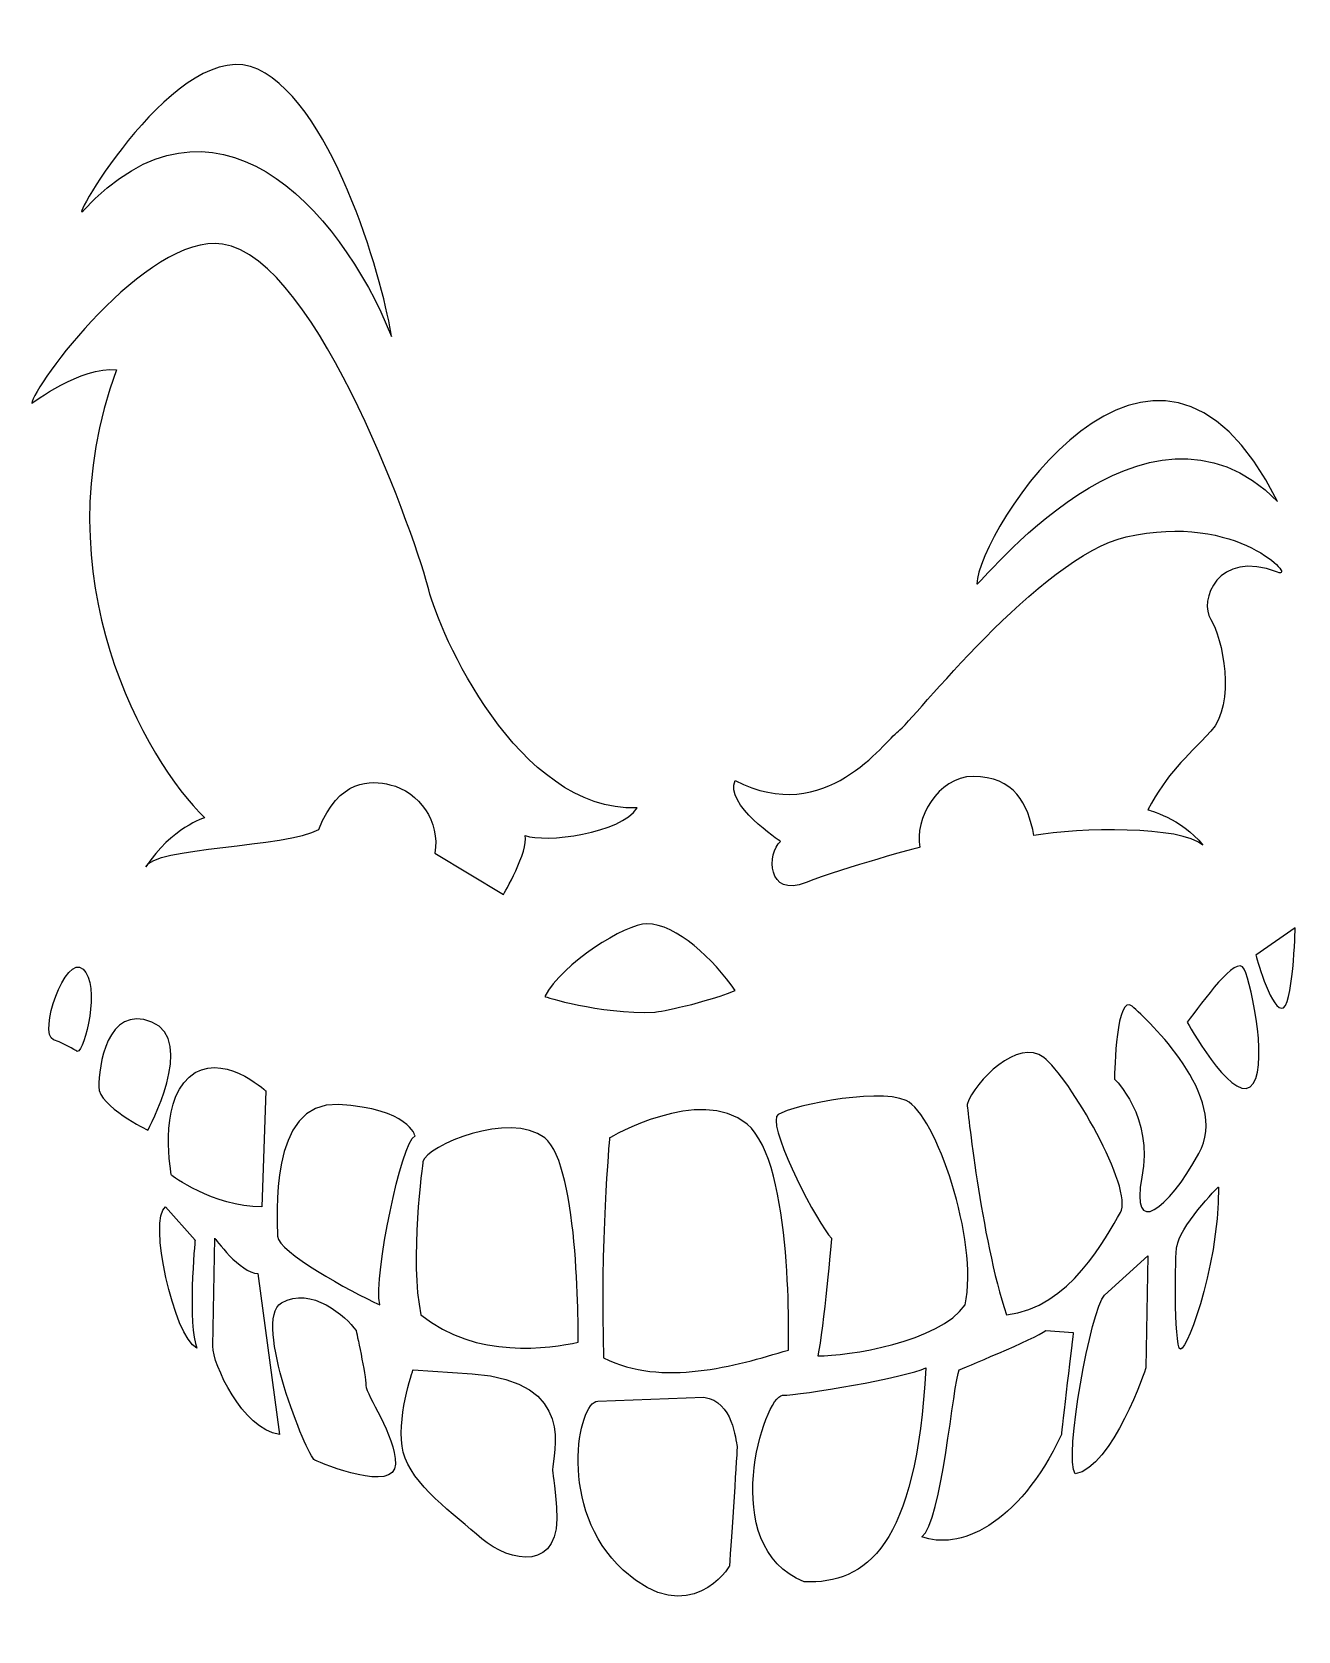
# Model space of a CAD drawing. Header units: centimetres. Extents: x -6.1 to 6.1, y -7.7 to 7.7.
import ezdxf

# ---------------------------------------------------------------- set-up
doc = ezdxf.new("R2010")
doc.units = ezdxf.units.CM
doc.header["$MEASUREMENT"] = 0
doc.layers.add('Camada 1', color=7, linetype='Continuous')

msp = doc.modelspace()

# ---------------------------------------------------------------- linework, layer by layer
at = {"layer": 'Camada 1'}
for points, knots in [([(-5.57915, 5.95539), (-5.73573, 5.78709), (-4.65385, 7.67362), (-3.89881, 7.31485), (-3.89881, 7.31485), (-3.14374, 6.95605), (-2.67159, 5.16254), (-2.61484, 4.74712), (-2.61484, 4.74712), (-3.12472, 6.01214), (-4.33331, 7.29587), (-5.57915, 5.95539)], [0, 0, 0, 0, 0.25, 0.25, 0.25, 0.25, 0.5, 0.5, 0.5, 0.5, 1, 1, 1, 1]), ([(-6.06995, 4.10523), (-6.06995, 4.2562), (-4.97161, 5.73911), (-4.23887, 5.6345), (-4.23887, 5.6345), (-3.31357, 5.50237), (-2.35059, 2.708), (-2.25616, 2.31152), (-2.25616, 2.31152), (-2.16173, 1.91515), (-1.40666, 0.17805), (-0.25483, 0.21576), (-0.25483, 0.21576), (-0.40601, -0.02964), (-1.14222, -0.12386), (-1.3311, -0.04848), (-1.3311, -0.04848), (-1.2934, -0.19945), (-1.53882, -0.61487), (-1.53882, -0.61487), (-1.53882, -0.61487), (-1.53882, -0.61487), (-2.19964, -0.21852), (-2.19964, -0.21852), (-2.19964, -0.21852), (-2.1431, 0.08363), (-2.34887, 0.37042), (-2.62959, 0.43908), (-2.62959, 0.43908), (-2.80676, 0.48218), (-3.12473, 0.49909), (-3.31362, 0.00829), (-3.31362, 0.00829), (-3.61556, -0.16173), (-4.91858, -0.16197), (-4.9751, -0.35059), (-4.9751, -0.35059), (-4.7297, 0.02694), (-4.40871, 0.12137), (-4.40871, 0.12137), (-4.40871, 0.12137), (-4.97508, 0.66885), (-5.99457, 2.42479), (-5.25816, 4.42612), (-5.25816, 4.42612), (-5.5982, 4.4639), (-6.06995, 4.10523), (-6.06995, 4.10523)], [0, 0, 0, 0, 0.07692308, 0.07692308, 0.07692308, 0.07692308, 0.15384615, 0.15384615, 0.15384615, 0.15384615, 0.23076923, 0.23076923, 0.23076923, 0.23076923, 0.30769231, 0.30769231, 0.30769231, 0.30769231, 0.38461538, 0.38461538, 0.38461538, 0.38461538, 0.46153846, 0.46153846, 0.46153846, 0.46153846, 0.53846154, 0.53846154, 0.53846154, 0.53846154, 0.61538462, 0.61538462, 0.61538462, 0.61538462, 0.69230769, 0.69230769, 0.69230769, 0.69230769, 0.76923077, 0.76923077, 0.76923077, 0.76923077, 0.84615385, 0.84615385, 0.84615385, 0.84615385, 1, 1, 1, 1]), ([(3.01139, 2.36814), (3.01139, 2.84942), (4.7106, 5.54004), (5.90014, 3.1611), (5.90014, 3.1611), (4.6352, 4.44496), (3.01139, 2.31152), (3.01139, 2.36814)], [0, 0, 0, 0, 0.33333333, 0.33333333, 0.33333333, 0.33333333, 1, 1, 1, 1]), ([(5.8999, 2.48143), (6.09678, 2.4052), (5.52237, 3.06679), (4.44612, 2.82139), (4.44612, 2.82139), (3.61916, 2.63285), (2.38806, 1.04662), (2.25593, 0.95219), (2.25593, 0.95219), (2.12382, 0.85776), (1.55722, 0.02689), (0.68886, 0.47999), (0.68886, 0.47999), (0.57559, 0.25343), (1.12315, -0.10522), (1.12315, -0.10522), (1.12315, -0.10522), (0.99102, -0.21851), (0.99081, -0.65259), (1.36852, -0.50159), (1.36852, -0.50159), (1.74627, -0.35062), (2.46363, -0.16173), (2.46363, -0.16173), (2.46363, -0.16173), (2.40711, 0.10272), (2.63323, 0.51793), (2.97351, 0.51793), (2.97351, 0.51793), (3.36988, 0.51793), (3.5022, 0.25345), (3.55874, -0.04846), (3.55874, -0.04846), (3.99303, 0.02692), (4.97484, 0.04597), (5.18257, -0.14289), (5.18257, -0.14289), (4.97485, 0.12135), (4.65385, 0.19694), (4.65385, 0.19694), (4.65385, 0.19694), (4.84274, 0.55582), (5.01233, 0.68798), (5.25795, 0.95222), (5.25795, 0.95222), (5.50357, 1.21646), (5.37122, 1.85844), (5.25795, 2.02825), (5.25795, 2.02825), (5.14465, 2.19822), (5.31467, 2.708), (5.8999, 2.48143)], [0, 0, 0, 0, 0.07142857, 0.07142857, 0.07142857, 0.07142857, 0.14285714, 0.14285714, 0.14285714, 0.14285714, 0.21428571, 0.21428571, 0.21428571, 0.21428571, 0.28571429, 0.28571429, 0.28571429, 0.28571429, 0.35714286, 0.35714286, 0.35714286, 0.35714286, 0.42857143, 0.42857143, 0.42857143, 0.42857143, 0.5, 0.5, 0.5, 0.5, 0.57142857, 0.57142857, 0.57142857, 0.57142857, 0.64285714, 0.64285714, 0.64285714, 0.64285714, 0.71428571, 0.71428571, 0.71428571, 0.71428571, 0.78571429, 0.78571429, 0.78571429, 0.78571429, 0.85714286, 0.85714286, 0.85714286, 0.85714286, 1, 1, 1, 1]), ([(-0.08502, -1.74769), (-0.63258, -1.76653), (-1.14243, -1.59672), (-1.14243, -1.59672), (-1.14243, -1.59672), (-0.97241, -1.27573), (-0.36834, -0.89822), (-0.1604, -0.89822), (-0.1604, -0.89822), (0.12268, -0.89822), (0.48137, -1.23805), (0.68907, -1.53999), (0.68907, -1.53999), (0.29272, -1.69118), (-0.08502, -1.74769), (-0.08502, -1.74769)], [0, 0, 0, 0, 0.2, 0.2, 0.2, 0.2, 0.4, 0.4, 0.4, 0.4, 0.6, 0.6, 0.6, 0.6, 1, 1, 1, 1]), ([(5.69221, -1.20014), (5.69221, -1.20014), (6.06996, -0.93569), (6.06996, -0.93569), (6.06996, -0.93569), (6.06996, -0.93569), (6.05088, -1.72865), (5.93762, -1.70981), (5.93762, -1.70981), (5.82434, -1.69094), (5.69221, -1.20014), (5.69221, -1.20014)], [0, 0, 0, 0, 0.25, 0.25, 0.25, 0.25, 0.5, 0.5, 0.5, 0.5, 1, 1, 1, 1]), ([(-5.6359, -2.12523), (-5.56052, -2.12523), (-5.40934, -1.48322), (-5.57938, -1.33227), (-5.57938, -1.33227), (-5.7494, -1.1813), (-6.01364, -1.95518), (-5.86246, -2.01193), (-5.86246, -2.01193), (-5.71149, -2.06868), (-5.6359, -2.12523), (-5.6359, -2.12523)], [0, 0, 0, 0, 0.25, 0.25, 0.25, 0.25, 0.5, 0.5, 0.5, 0.5, 1, 1, 1, 1]), ([(5.03136, -1.84212), (5.18257, -1.65326), (5.50332, -1.1813), (5.57892, -1.33227), (5.57892, -1.33227), (5.65451, -1.48321), (5.82453, -2.33292), (5.63567, -2.46503), (5.63567, -2.46503), (5.44678, -2.59719), (5.03136, -1.84212), (5.03136, -1.84212)], [0, 0, 0, 0, 0.25, 0.25, 0.25, 0.25, 0.5, 0.5, 0.5, 0.5, 1, 1, 1, 1]), ([(-4.95624, -2.88048), (-4.95624, -2.88048), (-5.42842, -2.65392), (-5.42842, -2.46506), (-5.42842, -2.46506), (-5.42842, -2.2762), (-5.35283, -1.67232), (-4.91854, -1.84212), (-4.91854, -1.84212), (-4.48428, -2.01193), (-4.95624, -2.88048), (-4.95624, -2.88048)], [0, 0, 0, 0, 0.25, 0.25, 0.25, 0.25, 0.5, 0.5, 0.5, 0.5, 1, 1, 1, 1]), ([(4.33286, -2.38947), (4.33286, -2.31406), (4.35194, -1.55881), (4.50291, -1.69094), (4.50291, -1.69094), (4.65385, -1.82307), (5.4466, -2.55949), (5.14468, -3.10704), (5.14468, -3.10704), (4.84274, -3.65457), (4.48383, -3.91883), (4.59712, -3.3336), (4.59712, -3.3336), (4.71041, -2.74837), (4.33286, -2.38947), (4.33286, -2.38947)], [0, 0, 0, 0, 0.2, 0.2, 0.2, 0.2, 0.4, 0.4, 0.4, 0.4, 0.6, 0.6, 0.6, 0.6, 1, 1, 1, 1]), ([(2.91675, -2.63508), (2.99234, -2.40852), (3.40779, -1.99331), (3.65316, -2.18195), (3.65316, -2.18195), (3.89856, -2.3706), (4.52192, -3.44687), (4.38957, -3.67341), (4.38957, -3.67341), (4.25725, -3.89997), (3.89877, -4.59871), (3.29449, -4.65523), (3.29449, -4.65523), (3.0491, -3.91884), (2.91675, -2.63508), (2.91675, -2.63508)], [0, 0, 0, 0, 0.2, 0.2, 0.2, 0.2, 0.4, 0.4, 0.4, 0.4, 0.6, 0.6, 0.6, 0.6, 1, 1, 1, 1]), ([(-3.86113, -3.61668), (-3.86113, -3.61668), (-3.82343, -2.50273), (-3.82343, -2.50273), (-3.82343, -2.50273), (-3.82343, -2.50273), (-4.25793, -2.10615), (-4.55984, -2.3706), (-4.55984, -2.3706), (-4.86178, -2.63508), (-4.72965, -3.31477), (-4.72965, -3.31477), (-4.72965, -3.31477), (-4.72965, -3.31477), (-4.33331, -3.61668), (-3.86113, -3.61668)], [0, 0, 0, 0, 0.2, 0.2, 0.2, 0.2, 0.4, 0.4, 0.4, 0.4, 0.6, 0.6, 0.6, 0.6, 1, 1, 1, 1]), ([(-0.51952, -2.95607), (-0.51952, -2.95607), (0.34903, -2.44598), (0.80215, -2.82373), (0.80215, -2.82373), (1.25525, -3.20145), (1.19871, -4.99509), (1.19871, -4.99509), (1.19871, -4.99509), (0.68883, -5.14603), (-0.00967, -5.35397), (-0.57606, -5.07066), (-0.57606, -5.07066), (-0.61395, -3.99443), (-0.51952, -2.95607), (-0.51952, -2.95607)], [0, 0, 0, 0, 0.2, 0.2, 0.2, 0.2, 0.4, 0.4, 0.4, 0.4, 0.6, 0.6, 0.6, 0.6, 1, 1, 1, 1]), ([(-2.38872, -2.93699), (-2.52085, -2.99374), (-2.78509, -4.2775), (-2.72834, -4.56079), (-2.72834, -4.56079), (-3.01166, -4.42868), (-3.71016, -4.05091), (-3.71016, -3.89997), (-3.71016, -3.89997), (-3.71016, -3.749), (-3.80459, -2.59737), (-3.12493, -2.63505), (-3.12493, -2.63505), (-2.44524, -2.67276), (-2.38872, -2.93699), (-2.38872, -2.93699)], [0, 0, 0, 0, 0.2, 0.2, 0.2, 0.2, 0.4, 0.4, 0.4, 0.4, 0.6, 0.6, 0.6, 0.6, 1, 1, 1, 1]), ([(1.08544, -2.74837), (1.11208, -2.66823), (2.04821, -2.46484), (2.33152, -2.59719), (2.33152, -2.59719), (2.61481, -2.72951), (3.03002, -3.93768), (2.89791, -4.56082), (2.89791, -4.56082), (2.65251, -4.91952), (1.76491, -5.05165), (1.48183, -5.05165), (1.48183, -5.05165), (1.53858, -4.78741), (1.61415, -3.91886), (1.61415, -3.91886), (1.61415, -3.91886), (1.48184, -3.7867), (1.02892, -2.91837), (1.08544, -2.74837)], [0, 0, 0, 0, 0.16666667, 0.16666667, 0.16666667, 0.16666667, 0.33333333, 0.33333333, 0.33333333, 0.33333333, 0.5, 0.5, 0.5, 0.5, 0.66666667, 0.66666667, 0.66666667, 0.66666667, 1, 1, 1, 1]), ([(-2.31289, -3.18263), (-2.27521, -3.03145), (-1.48226, -2.69183), (-1.1424, -2.95607), (-1.1424, -2.95607), (-0.80257, -3.22031), (-0.82141, -4.91949), (-0.82141, -4.91949), (-0.82141, -4.91949), (-1.08565, -4.97624), (-1.80346, -5.08954), (-2.33194, -4.65525), (-2.33194, -4.65525), (-2.44524, -4.14537), (-2.31289, -3.18263), (-2.31289, -3.18263)], [0, 0, 0, 0, 0.2, 0.2, 0.2, 0.2, 0.4, 0.4, 0.4, 0.4, 0.6, 0.6, 0.6, 0.6, 1, 1, 1, 1]), ([(4.956, -4.97603), (4.99413, -5.09059), (5.33353, -4.24006), (5.33353, -3.42803), (5.33353, -3.42803), (5.33353, -3.40895), (4.93697, -3.84345), (4.93697, -3.99442), (4.93697, -3.99442), (4.91809, -3.95654), (4.89946, -4.80601), (4.956, -4.97603)], [0, 0, 0, 0, 0.25, 0.25, 0.25, 0.25, 0.5, 0.5, 0.5, 0.5, 1, 1, 1, 1]), ([(-4.50312, -3.93768), (-4.50312, -3.93768), (-4.78644, -3.61669), (-4.78644, -3.61669), (-4.78644, -3.61669), (-4.95625, -3.72996), (-4.71085, -4.86253), (-4.48431, -4.97604), (-4.48431, -4.97604), (-4.57871, -4.76852), (-4.50312, -3.93768), (-4.50312, -3.93768)], [0, 0, 0, 0, 0.25, 0.25, 0.25, 0.25, 0.5, 0.5, 0.5, 0.5, 1, 1, 1, 1]), ([(-3.69132, -5.80688), (-3.69132, -5.80688), (-3.89904, -4.25864), (-3.89904, -4.25864), (-3.89904, -4.25864), (-4.06906, -4.25864), (-4.31425, -3.91881), (-4.31425, -3.91881), (-4.31425, -3.91881), (-4.31425, -3.91881), (-4.3333, -4.95717), (-4.3333, -4.95717), (-4.3333, -4.95717), (-4.33331, -5.12722), (-4.04999, -5.75034), (-3.69132, -5.80688)], [0, 0, 0, 0, 0.2, 0.2, 0.2, 0.2, 0.4, 0.4, 0.4, 0.4, 0.6, 0.6, 0.6, 0.6, 1, 1, 1, 1]), ([(4.65385, -4.08886), (4.65385, -4.08886), (4.23843, -4.46639), (4.23843, -4.46639), (4.23843, -4.46639), (4.10632, -4.59852), (3.84208, -6.03325), (3.95535, -6.18444), (3.95535, -6.18444), (4.31405, -6.1279), (4.63501, -5.16495), (4.63501, -5.16495), (4.63501, -5.16495), (4.63501, -5.16495), (4.65385, -4.08886), (4.65385, -4.08886)], [0, 0, 0, 0, 0.2, 0.2, 0.2, 0.2, 0.4, 0.4, 0.4, 0.4, 0.6, 0.6, 0.6, 0.6, 1, 1, 1, 1]), ([(-2.95491, -4.80622), (-3.04934, -4.67409), (-3.38938, -4.37217), (-3.67249, -4.54198), (-3.67249, -4.54198), (-3.95557, -4.71179), (-3.42709, -6.01439), (-3.3515, -6.0523), (-3.3515, -6.0523), (-3.27591, -6.09021), (-2.57738, -6.3735), (-2.57738, -6.09021), (-2.57738, -6.09021), (-2.57738, -5.80689), (-2.86046, -5.42936), (-2.86046, -5.33493), (-2.86046, -5.33493), (-2.86046, -5.2405), (-2.95491, -4.80622), (-2.95491, -4.80622)], [0, 0, 0, 0, 0.16666667, 0.16666667, 0.16666667, 0.16666667, 0.33333333, 0.33333333, 0.33333333, 0.33333333, 0.5, 0.5, 0.5, 0.5, 0.66666667, 0.66666667, 0.66666667, 0.66666667, 1, 1, 1, 1]), ([(3.93648, -4.82506), (3.93648, -4.82506), (3.67203, -4.80622), (3.67203, -4.80622), (3.67203, -4.80622), (3.5776, -4.88179), (2.84137, -5.18375), (2.84137, -5.18375), (2.84137, -5.18375), (2.78462, -5.29702), (2.67111, -6.65658), (2.48249, -6.78871), (2.48249, -6.78871), (2.82232, -6.92082), (3.40755, -6.69428), (3.82298, -5.80689), (3.82298, -5.80689), (3.82298, -5.78804), (3.93648, -4.82506), (3.93648, -4.82506)], [0, 0, 0, 0, 0.16666667, 0.16666667, 0.16666667, 0.16666667, 0.33333333, 0.33333333, 0.33333333, 0.33333333, 0.5, 0.5, 0.5, 0.5, 0.66666667, 0.66666667, 0.66666667, 0.66666667, 1, 1, 1, 1]), ([(-1.06705, -6.14673), (-1.06705, -5.99576), (-0.82144, -5.29726), (-1.84117, -5.22164), (-1.84117, -5.22164), (-1.84117, -5.22164), (-2.40735, -5.18373), (-2.40735, -5.18373), (-2.40735, -5.18373), (-2.40735, -5.18373), (-2.57761, -5.67453), (-2.50178, -5.97669), (-2.50178, -5.97669), (-2.4264, -6.27884), (-2.01098, -6.581), (-1.74671, -6.80753), (-1.74671, -6.80753), (-1.48226, -7.03409), (-0.97087, -7.14498), (-1.02913, -6.50538), (-1.02913, -6.50538), (-1.048, -6.29768), (-1.06705, -6.14673), (-1.06705, -6.14673)], [0, 0, 0, 0, 0.14285714, 0.14285714, 0.14285714, 0.14285714, 0.28571429, 0.28571429, 0.28571429, 0.28571429, 0.42857143, 0.42857143, 0.42857143, 0.42857143, 0.57142857, 0.57142857, 0.57142857, 0.57142857, 0.71428571, 0.71428571, 0.71428571, 0.71428571, 1, 1, 1, 1]), ([(2.52041, -5.16492), (2.33152, -5.25935), (1.31179, -5.42937), (1.14198, -5.42937), (1.14198, -5.42937), (0.97217, -5.42937), (0.49999, -6.88315), (1.3497, -7.22298), (1.3497, -7.22298), (1.95401, -7.24184), (2.42595, -6.88291), (2.52041, -5.16492)], [0, 0, 0, 0, 0.25, 0.25, 0.25, 0.25, 0.5, 0.5, 0.5, 0.5, 1, 1, 1, 1]), ([(0.38694, -5.44821), (0.38694, -5.44821), (-0.63258, -5.48591), (-0.63258, -5.48591), (-0.63258, -5.48591), (-0.82144, -5.48591), (-1.02938, -6.52448), (-0.38736, -7.10971), (-0.38736, -7.10971), (0.25463, -7.69494), (0.63237, -7.0718), (0.63237, -7.0718), (0.63237, -7.0718), (0.65121, -6.82643), (0.70775, -5.92017), (0.70775, -5.92017), (0.70775, -5.92017), (0.68886, -5.86342), (0.67023, -5.4861), (0.38694, -5.44821)], [0, 0, 0, 0, 0.16666667, 0.16666667, 0.16666667, 0.16666667, 0.33333333, 0.33333333, 0.33333333, 0.33333333, 0.5, 0.5, 0.5, 0.5, 0.66666667, 0.66666667, 0.66666667, 0.66666667, 1, 1, 1, 1])]:
    msp.add_open_spline(points, degree=3, knots=knots, dxfattribs=at)

doc.saveas('drawing.dxf')
